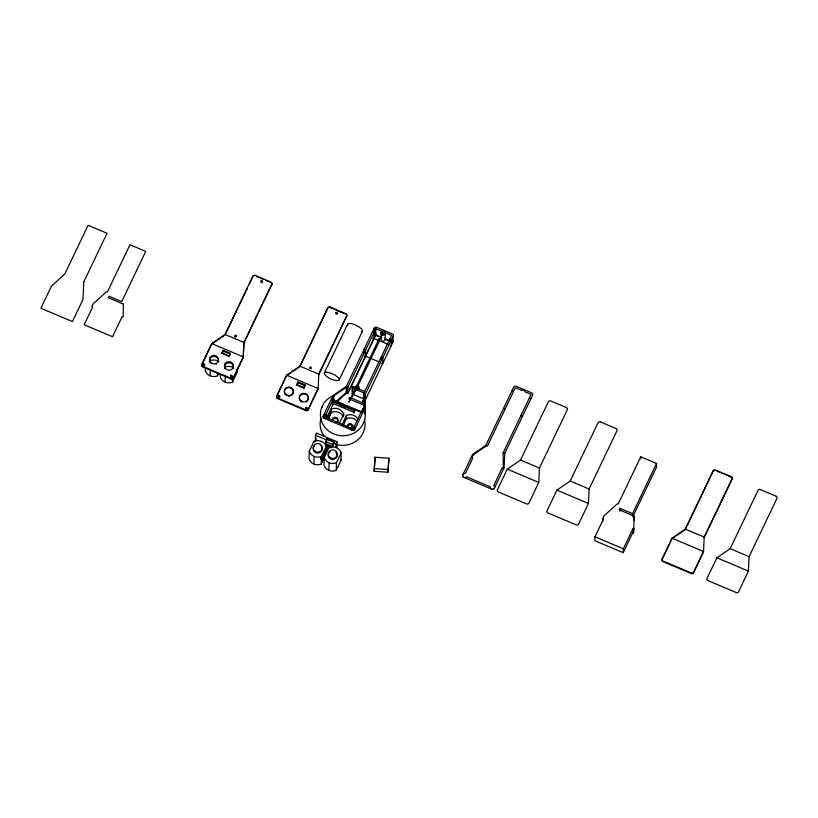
<?xml version="1.0" encoding="UTF-8"?>
<svg xmlns="http://www.w3.org/2000/svg" width="818" height="818" viewBox="0 0 818 818"><rect width="100%" height="100%" fill="white"/><g stroke="black" fill="none" stroke-linecap="round" stroke-linejoin="round"><path stroke-width="1.23" d="M307.353 408.56C306.893 408.08 304.132 409.164 307.169 409.041M354.225 426.873L362.681 408.877L363.468 409.215L363.826 408.479L363.57 393.939L391.566 335.4L385.258 332.732L385.104 338.724A2.157 2.025 1.5 0 1 383.816 341.034A2.157 2.025 1.5 0 1 381.157 340.216A2.157 2.025 1.5 0 1 381.577 337.629M486.649 445.698L473.366 454.798L471.955 457.753L472.743 458.08L465.36 473.55A2.157 2.025 1.5 0 0 462.886 474.798A2.157 2.025 1.5 0 0 463.837 477.283A2.157 2.025 1.5 0 0 466.597 476.782L490.34 486.812A2.157 2.025 1.5 0 0 491.771 489.092A2.157 2.025 1.5 0 0 494.379 488.111A2.157 2.025 1.5 0 0 493.735 485.544L502.18 467.865L502.968 468.203L503.315 467.456L503.07 452.916L531.056 394.388L524.757 391.72A2.157 2.025 1.5 0 0 521.598 390.38L515.299 387.722L487.436 446.025L485.861 445.36L472.579 454.46L462.712 475.135A1.728 1.616 1.5 0 0 463.581 477.272L491.945 489.266A1.728 1.616 1.5 0 0 494.236 488.458L504.103 467.794L504.778 453.356L532.63 395.053A1.728 1.616 1.5 0 0 531.761 392.906L516.005 386.239A1.728 1.616 1.5 0 0 513.724 387.047L485.861 445.36M363.724 409.787L363.979 398.233M632.498 515.606L632.549 513.663L619.932 508.326L619.226 509.808L634.206 516.138L633.541 533.101L632.754 532.774L632.856 528.878L633.643 529.205L633.541 533.101M205.379 368.11L205.308 370.656A8.855 8.303 1.5 0 0 217.527 375.82L218.58 373.621M210.144 356.934L210.042 360.758A8.855 8.303 1.5 0 1 218.927 361.546M210.175 375.851L210.349 369.174M210.001 347.742L211.729 343.56L225.011 334.46L252.874 276.136M217.527 375.82L217.608 372.752M220.379 373.54L220.287 376.986A8.855 8.303 1.5 0 0 232.506 382.149L237.23 372.251L237.332 368.437M221.913 353.264L223.15 350.687L230.236 353.683L229.009 356.27L221.913 353.264L223.15 350.38L230.247 353.386L230.236 353.979L223.14 350.983L223.15 350.38M222.741 353.519L222.782 351.72M225.114 363.407L225.022 367.088A8.855 8.303 1.5 0 1 233.529 367.64M225.144 382.19L225.308 375.983M229.009 356.27L230.247 353.386M232.506 382.149L232.598 378.335M233.467 377.947L243.243 357.486L243.928 342.456L271.801 284.112A1.769 1.656 1.5 0 0 270.901 281.995L255.165 275.339M243.243 357.486L243.928 342.456L225.011 334.46L225.001 335.053L239.214 305.298M282.813 383.714L286.607 375.217L299.879 366.116L327.742 307.803A1.728 1.616 1.5 0 1 329.951 306.965L330.114 307.036M305.114 385.043L303.877 387.926L296.791 384.624L298.028 382.047L305.114 385.043L303.928 388.11M296.944 384.879L298.028 382.047M326.198 446.505A8.855 8.303 1.5 0 0 313.979 441.342L309.245 451.25L309.051 458.888A8.855 8.303 1.5 0 0 321.259 464.051L323.366 459.644M313.959 442.303L313.979 441.342M313.907 464.082L314.102 456.444M336.893 447.426L337.036 441.73L316.546 433.07L315.492 435.278L315.339 440.974L316.402 438.755M308.314 409.644L318.13 388.55L286.607 375.217L276.729 395.881M324.184 459.072L323.55 460.401L320.789 459.235L320.83 457.732L326.832 445.186L329.582 446.352L329.542 447.855M321.975 407.957L322.006 406.761M321.259 464.051L321.382 459.45M321.433 457.63L321.464 456.413A8.855 8.303 1.5 0 1 309.245 451.25M321.975 459.736L322.016 458.233L328.008 445.687M322.374 459.9L322.404 458.407L328.407 445.851M323.55 460.401L323.591 458.898L329.582 446.352M325.789 417.425L325.861 414.562L333.253 399.092L332.466 398.765L333.877 395.81L347.149 386.709L346.996 392.701L337.026 401.73M325.646 441.495L325.595 443.591L332.691 446.587L333.979 441.904L326.883 438.908L325.646 441.495L332.742 444.491L332.691 446.587M326.474 441.74L326.883 438.908M327.088 418.427L327.108 417.793L350.83 428.141M328.877 470.411L329.081 462.773M328.253 418.98L331.402 412.374L331.494 409.082A8.855 8.303 1.5 0 1 343.703 414.245L343.652 416.444M326.781 417.446L333.12 404.184L332.333 403.857L332.466 398.765M332.793 403.386L333.846 401.168L354.736 410.002L353.652 413.11L353.673 412.211L332.793 403.386L333.09 395.472L346.362 386.372L374.225 328.069A1.728 1.616 1.5 0 1 376.505 327.251L392.272 333.918A1.728 1.616 1.5 0 1 393.141 336.065L392.988 342.057L365.125 400.36L364.531 414.061M333.12 404.184L333.253 399.092M332.333 403.857L333.744 400.902L333.877 395.81L333.09 395.472L323.212 416.147A1.728 1.616 1.5 0 0 324.081 418.284L352.456 430.288A1.728 1.616 1.5 0 0 354.736 429.47L364.613 408.806L365.278 394.378L393.141 336.065M364.429 411.321L364.48 409.072A22.464 21.074 1.5 0 1 350.227 434.624A22.464 21.074 1.5 0 1 322.118 422.732A22.464 21.074 1.5 0 1 332.957 395.738L332.773 404.286L333.846 401.168M334.358 402.241L334.409 400.299L362.527 412.19M335.891 447.364L335.983 443.949L337.036 441.73M336.433 462.743A8.855 8.303 1.5 0 1 324.225 457.579L324.02 465.217A8.855 8.303 1.5 0 0 336.239 470.381L336.433 462.743L341.167 452.845A8.855 8.303 1.5 0 0 328.948 447.681M340.462 405.534L340.83 403.898L341.597 405.135L341.249 405.871L340.462 405.534L340.83 403.898M341.249 405.871L341.617 404.235M336.239 470.381L340.973 460.483L341.167 452.845M343.611 406.873L343.989 405.237L344.746 406.464L344.398 407.2L343.611 406.873L343.989 405.237M344.398 407.2L344.777 405.564M343.223 425.309L346.382 418.704L346.464 415.411A8.855 8.303 1.5 0 1 358.172 419.358M346.996 392.701L347.783 393.029L347.947 387.047L375.799 328.734L382.108 331.402A2.157 2.025 1.5 0 1 385.309 333.243A2.157 2.025 1.5 0 1 382.016 334.889A2.157 2.025 1.5 0 1 382.129 331.382L382.037 334.02M356.208 387.926L356.924 386.996L357.906 387.671L356.852 388.581L352.936 386.495L352.231 387.967L352.077 393.959L363.898 398.959M352.814 391.29L352.936 386.495M354.174 429.102L354.214 427.507M363.908 353.059L364 349.47L365.574 350.135L365.421 356.127L378.928 361.842M362.619 411.423L362.681 408.877M363.57 393.939L363.253 403.54L364.981 403.601L365.043 400.902L363.325 400.84L363.877 401.986M364.491 413.294L364.613 408.806L363.826 408.479M365.125 400.36L365.278 394.378L363.703 393.703M374.163 330.462L374.225 328.069M347.783 393.029L375.646 334.726L375.799 328.734M374.153 471.27L375.084 457.262L388.867 458.233L388.795 460.933L387.926 472.242L374.153 471.27L375.084 457.262M381.024 338.325L381.188 332.343M381.27 359.194L381.341 356.801L382.916 357.466L382.752 363.458A1.728 0.552 25.5 0 1 381.597 363.55M389.736 341.484L389.797 339.092L391.372 339.756L391.219 345.738A1.728 0.552 25.5 0 1 390.063 345.84M387.926 472.242L388.867 458.233M632.795 516.812L656.425 467.364L656.527 463.469L640.76 456.802L618.193 504.041L617.406 503.714L604.042 515.81L602.641 518.765L603.428 519.093L594.962 536.812L594.86 540.698L623.234 552.702L632.754 532.774M602.559 521.679L602.641 518.765M619.86 511.25L619.932 508.326M623.234 552.702L623.336 548.806L632.856 528.878M634.103 520.033L634.206 516.138M640.709 458.755L640.76 456.802M670.596 541.649L671.987 538.183L685.269 529.082L713.132 470.769A1.728 1.616 1.5 0 1 715.341 469.931L731.159 476.618M684.421 530.248L685.269 529.082L704.186 537.078L704.165 537.671L732.018 479.389A1.769 1.656 1.5 0 0 731.261 477.231M693.787 572.436L703.511 551.506L671.987 538.183L662.12 558.837M364.562 412.231L365.043 400.902M318.11 389.143L318.795 374.112L346.648 315.83A1.769 1.656 1.5 0 0 345.891 313.662M538.786 482.456L539.451 468.029L567.314 409.716A1.728 1.616 1.5 0 0 566.445 407.569L550.678 400.902A1.728 1.616 1.5 0 0 548.397 401.72L520.534 460.023L507.262 469.123L497.385 489.798A1.728 1.616 1.5 0 0 498.254 491.935L526.628 503.939A1.728 1.616 1.5 0 0 528.909 503.121L538.786 482.456L507.262 469.123M578.551 524.123L588.439 503.448L589.103 489.021L616.946 430.738A1.769 1.656 1.5 0 0 616.199 428.571M703.5 552.109L704.186 537.078L732.028 478.796A1.769 1.656 1.5 0 0 731.282 476.628M738.685 591.475L748.419 571.107L749.094 556.669L776.936 498.387A1.769 1.656 1.5 0 0 776.19 496.219M337.507 313.611C336.914 312.824 334.49 314.552 337.425 313.877M279.746 397.057C275.216 393.652 283.304 396.577 278.089 397.119M376.116 334.153L348.171 392.783M311.361 368.427L309.787 367.855L309.807 368.519M271.76 284.766L243.907 343.049M233.488 377.343L243.253 356.883L211.729 343.56L201.862 364.214M308.355 409L318.13 388.55M201.841 364.818L204.858 358.519M205.195 357.803L205.707 356.73M205.88 356.362L207.251 353.488M207.598 352.773L209.653 348.468M239.725 304.235L240.737 302.108M241.238 301.044L247.333 288.294M249.367 284.05L250.645 281.372M250.962 280.697L252.343 277.813M252.414 277.67L252.762 276.944M233.447 377.988L233.365 378.161A1.728 1.616 1.5 0 1 231.157 378.99M276.719 396.474L277.752 394.307M277.926 393.949L278.519 392.691M278.693 392.333L279.378 390.902M279.551 390.544L280.922 387.671M281.095 387.313L282.466 384.44M302.916 360.339L299.869 366.709L299.879 366.116L318.795 374.112L318.785 374.716L346.627 316.433A1.769 1.656 1.5 0 0 345.881 314.265M303.345 359.429L312.057 341.198M312.486 340.288L322.507 319.337M322.936 318.427L327.721 308.406A1.728 1.616 1.5 0 1 328.355 307.711M296.781 384.92L298.018 382.343L305.114 385.339M324.357 372.896L347.64 324.184M339.163 379.971A8.2 2.628 25.5 0 0 329.051 372.619A8.2 2.628 25.5 0 0 327.077 376.709A8.2 2.628 25.5 0 0 339.163 379.971L362.435 331.259M327.282 417.886L331.494 409.082M328.325 418.468L331.566 411.669M343.979 405.534L343.621 406.27L344.409 406.607L344.767 405.871M320.789 459.235L321.423 457.906M339.501 423.049L343.703 414.245M341.73 425.319L346.464 415.411M332.742 444.491L333.979 441.904M353.673 412.211L354.736 410.002M547.038 510.78L556.905 490.125L570.187 481.025L598.05 422.712A1.728 1.616 1.5 0 1 600.259 421.873M632.549 513.663L656.527 463.469M633.643 529.205L633.991 528.469M662.263 559.093L662.969 557.631M663.05 557.457L663.735 556.015M663.909 555.657L667.171 548.837M667.508 548.121L667.856 547.395M668.194 546.68L670.259 542.375M685.249 529.675L686.558 526.945M686.997 526.035L693.961 511.454M694.39 510.544L702.233 494.144M702.662 493.234L706.149 485.943M706.578 485.033L709.625 478.653M710.065 477.743L712.672 472.272M703.511 551.506L693.633 572.181A1.728 1.616 1.5 0 1 691.425 573.019M707.028 578.438L716.895 557.774L730.177 548.673L758.03 490.36A1.728 1.616 1.5 0 1 760.249 489.522M382.405 334.204L382.435 335.175M356.229 388.959L357.793 388.928M324.654 417.569L326.096 417.599M382.456 334.143L383.785 334.163M333.744 400.902L334.409 400.299M336.413 401.239L346.208 392.364L346.362 386.372L347.947 387.047M211.719 344.153L215.032 341.883M215.87 341.31L217.527 340.176M218.355 339.603L221.678 337.333M222.506 336.76L223.334 336.188M286.586 375.82L288.243 374.675M289.081 374.112L290.738 372.967M292.394 371.832L293.222 371.26M294.889 370.125L296.545 368.99M297.374 368.417L299.04 367.282M671.977 538.776L672.805 538.213M673.633 537.641L675.29 536.506M676.956 535.361L678.613 534.226M679.441 533.663L681.108 532.518M681.936 531.956L683.592 530.81M352.415 429.061L353.437 429.031M262.169 282.578C264.102 281.003 259.429 280.717 261.504 282.619M231.934 377.64C233.989 376.219 229.633 375.442 231.065 377.497M383.121 333.979C386.024 332.18 380.217 332.527 383.233 333.867M374.225 468.571L387.998 469.542M231.075 378.356L202.731 366.362A1.728 1.616 1.5 0 1 201.709 364.828M231.065 378.949L202.711 366.965A1.728 1.616 1.5 0 1 201.688 365.421M691.333 572.978L662.989 560.984A1.728 1.616 1.5 0 1 661.966 559.451M691.312 573.571L662.969 561.588A1.728 1.616 1.5 0 1 661.946 560.044M736.272 592.58L707.897 580.586A1.728 1.616 1.5 0 1 706.875 579.042M330.032 306.995L345.779 313.652M256.504 276.515L257.343 276.862M258.345 277.292L259.009 277.568M260.349 278.14L261.014 278.417M262.353 278.979L263.018 279.265M265.952 280.513L266.934 280.922M267.915 281.341L268.897 281.75M269.868 282.169L270.881 282.588A1.769 1.656 1.5 0 1 271.821 284.725M330.932 307.987L330.063 307.619M331.76 308.335L332.589 308.683M333.918 309.245L334.582 309.531M335.912 310.094L336.576 310.37M337.241 310.656L338.57 311.208M339.899 311.77L340.554 312.057M341.218 312.333L342.548 312.895M343.212 313.182L344.378 313.672M616.087 428.56L600.422 421.945M716.977 471.229L717.815 471.577M718.644 471.925L719.973 472.487M721.302 473.049L721.957 473.336M722.621 473.612L723.286 473.898M724.615 474.46L725.28 474.737M726.609 475.299L727.274 475.575M728.603 476.137L729.431 476.495M730.096 476.771L731.108 477.201M760.372 489.573L776.067 496.209M372.466 331.76L374.041 332.425L373.877 338.407L388.519 344.603M511.956 390.738L513.53 391.413M529.297 398.069L530.872 398.744M375.646 334.726L381.945 337.384M385.104 338.724L389.307 340.493M379.01 336.75L375.626 335.319A1.728 0.552 25.5 0 1 374.521 334.674M384.634 339.133L388.008 340.554M503.489 408.458L505.074 409.123M520.831 415.789L522.405 416.454M357.568 388.448L364.767 391.495M352.231 387.967L364.061 392.967M503.203 452.691L504.778 453.356M520.534 460.023L539.451 468.029M570.187 481.025L589.103 489.021M730.177 548.673L749.094 556.669M472.579 454.46L473.366 454.798M503.315 467.456L504.103 467.794M556.905 490.125L588.439 503.448M716.895 557.774L748.419 571.107M298.008 382.64L305.104 385.636M221.923 352.967L229.009 355.963M296.791 384.624L303.887 387.63L303.867 388.223L302.977 387.844M298.989 386.157L299.879 386.536M300.768 386.914L301.648 387.282M355.278 409.879L360.493 412.078M340.482 404.634L341.597 405.135M343.632 405.973L344.746 406.464M333.826 402.067L354.715 410.902M305.748 409.93L277.599 398.029A1.728 1.616 1.5 0 1 276.576 396.485M594.962 536.812L623.336 548.806M326.873 439.205L333.969 442.211M315.492 435.278L326.525 439.951M333.611 442.947L335.983 443.949M325.584 445.299L331.28 447.712M320.83 457.732L323.591 458.898M305.809 409.951L305.983 410.022A1.728 1.616 1.5 0 0 308.212 409.297M235.195 337.139C238.795 336.055 232.885 336.024 236.3 336.464C237.332 334.644 234.204 334.552 234.838 336.597M203.263 365.574C205.686 367.425 204.49 362.507 203.171 365.257M308.192 409.9A1.728 1.616 1.5 0 1 306.024 410.646L277.588 398.622A1.728 1.616 1.5 0 1 276.566 397.078M301.985 402.067A4.53 4.254 1.5 0 1 300.237 395.615A4.53 4.254 1.5 0 1 307.333 395.493A4.53 4.254 1.5 0 1 305.871 402.006M286.525 395.493A4.53 4.254 1.5 0 1 285.4 389.112A4.53 4.254 1.5 0 1 292.282 389.082A4.53 4.254 1.5 0 1 291.28 395.472M289.95 395.994A4.53 4.254 1.5 0 1 288.294 396.076M347.834 325.482A8.2 2.628 25.5 0 1 356.178 325.349A8.2 2.628 25.5 0 1 361.29 331.924M364.45 419.419A22.464 21.074 1.5 0 1 358.028 439.634A22.464 21.074 1.5 0 1 336.126 444.43M324.184 436.28A22.464 21.074 1.5 0 1 321.085 418.131M321.955 447.374A4.53 4.254 1.5 0 1 319.899 452.62A4.53 4.254 1.5 0 1 314.081 451.393A4.53 4.254 1.5 0 1 314.552 445.83M320.963 445.922A4.53 4.254 1.5 0 1 321.269 446.239M335.942 452.252A4.53 4.254 1.5 0 1 335.636 458.458A4.53 4.254 1.5 0 1 329.051 457.732A4.53 4.254 1.5 0 1 330.247 451.628M340.421 459.174A8.855 8.303 1.5 0 1 340.973 460.483M578.52 524.205A1.728 1.616 1.5 0 1 576.353 524.962L547.907 512.937A1.728 1.616 1.5 0 1 546.884 511.393M738.501 591.854A1.728 1.616 1.5 0 1 736.333 592.61M713.112 471.362A1.728 1.616 1.5 0 1 714.523 470.422M693.582 572.866A1.728 1.616 1.5 0 1 691.414 573.612M252.977 276.535A1.728 1.616 1.5 0 1 254.03 275.83M252.997 275.932A1.728 1.616 1.5 0 1 255.032 275.288M233.334 377.64A1.728 1.616 1.5 0 1 231.177 378.397M224.429 366.781A4.53 4.254 1.5 0 1 229.807 362.814A4.53 4.254 1.5 0 1 233.242 368.376M224.725 368.489A4.53 4.254 1.5 0 1 224.582 368.069M236.688 370.953A8.855 8.303 1.5 0 1 237.23 372.251M230.819 375.104A8.855 8.303 1.5 0 1 230.339 375.186M210.175 362.936A4.53 4.254 1.5 0 1 213.447 356.433A4.53 4.254 1.5 0 1 218.273 362.047M216.433 364.235A4.53 4.254 1.5 0 1 216.034 364.45M354.951 387.343A2.157 2.025 1.5 0 1 357.936 385.943A2.157 2.025 1.5 0 1 358.816 388.979M365.401 356.73A1.728 0.552 25.5 0 1 364.296 356.075M346.382 418.704A8.855 8.303 1.5 0 1 356.985 421.014M331.402 412.374A8.855 8.303 1.5 0 1 343.069 416.239M332.323 420.8A2.802 2.628 1.5 0 1 335.564 418.509A2.802 2.628 1.5 0 1 337.865 421.659M332.497 420.779A2.802 2.628 1.5 0 1 334.276 417.405A2.802 2.628 1.5 0 1 337.834 419.174A2.802 2.628 1.5 0 1 335.871 422.456M347.282 427.385A2.802 2.628 1.5 0 1 352.691 426.464M347.578 427.344A2.802 2.628 1.5 0 1 349.715 423.632A2.802 2.628 1.5 0 1 352.895 426.618M373.867 339.01A1.728 0.552 25.5 0 1 372.752 338.366M392.251 339.971A1.728 1.616 1.5 0 1 392.988 342.057A1.728 0.552 25.5 0 1 391.853 342.159M375.033 333.202A1.728 1.616 1.5 0 1 375.891 333.12M203.191 364.593C205.707 367.067 204.367 361.668 203.191 364.593M230.778 376.26C233.242 378.765 232.005 373.325 230.778 376.26M260.932 281.228C263.294 283.734 262.353 278.386 260.942 281.147M305.646 407.916C308.079 408.673 306.893 406.106 305.646 407.916M309.715 367.507C312.149 368.325 311.106 365.871 309.715 367.425M335.809 312.885C337.987 313.713 337.374 311.096 335.809 312.844M123.406 304.081L123.201 316.413L122.843 317.149L122.056 316.822L112.536 336.75L84.162 324.746L92.628 307.036L91.841 306.699L93.252 303.754L106.606 291.658L107.393 291.985L129.97 244.746L145.727 251.412L121.749 301.607L109.142 296.269L108.436 297.752L123.406 304.081M363.212 404.429L363.407 399.982L362.139 402.65L349.531 397.313L348.826 398.795L363.795 405.125L363.212 404.429M379.174 338.662L379.102 341.658L355.82 390.37L348.846 402.139L379.174 338.662M83.753 281.985L83.007 299.419L72.424 321.556L40.9 308.233L51.483 286.085L64.837 273.989L88.109 225.277L107.025 233.273L83.753 281.985M324.552 416.423C325.891 419.378 326.934 414.01 324.552 416.423M352.139 428.08C353.386 430.963 354.664 425.8 352.149 428.008M301.423 401.178A4.53 4.254 1.5 0 0 308.386 397.793A4.53 4.254 1.5 0 0 301.76 393.816A4.53 4.254 1.5 0 0 301.423 401.178M286.443 394.838A4.53 4.254 1.5 0 0 293.417 391.464A4.53 4.254 1.5 0 0 286.791 387.487A4.53 4.254 1.5 0 0 286.443 394.838M315.308 451.413A4.53 4.254 1.5 0 0 322.282 448.029A4.53 4.254 1.5 0 0 315.656 444.051A4.53 4.254 1.5 0 0 315.308 451.413M330.288 457.743A4.53 4.254 1.5 0 0 337.251 454.358A4.53 4.254 1.5 0 0 330.636 450.381A4.53 4.254 1.5 0 0 330.288 457.743M226.555 369.511A4.53 4.254 1.5 0 0 233.519 366.137A4.53 4.254 1.5 0 0 226.893 362.159A4.53 4.254 1.5 0 0 226.555 369.511M211.576 363.182A4.53 4.254 1.5 0 0 218.539 359.808A4.53 4.254 1.5 0 0 211.923 355.83A4.53 4.254 1.5 0 0 211.576 363.182M351.709 429.828A2.157 2.025 1.5 0 0 355.114 428.397A2.157 2.025 1.5 0 0 352.077 426.342A2.157 2.025 1.5 0 0 351.709 429.828M324.245 418.243A2.157 2.025 1.5 0 0 327.558 416.628A2.157 2.025 1.5 0 0 324.409 414.736A2.157 2.025 1.5 0 0 324.245 418.243"/></g></svg>
